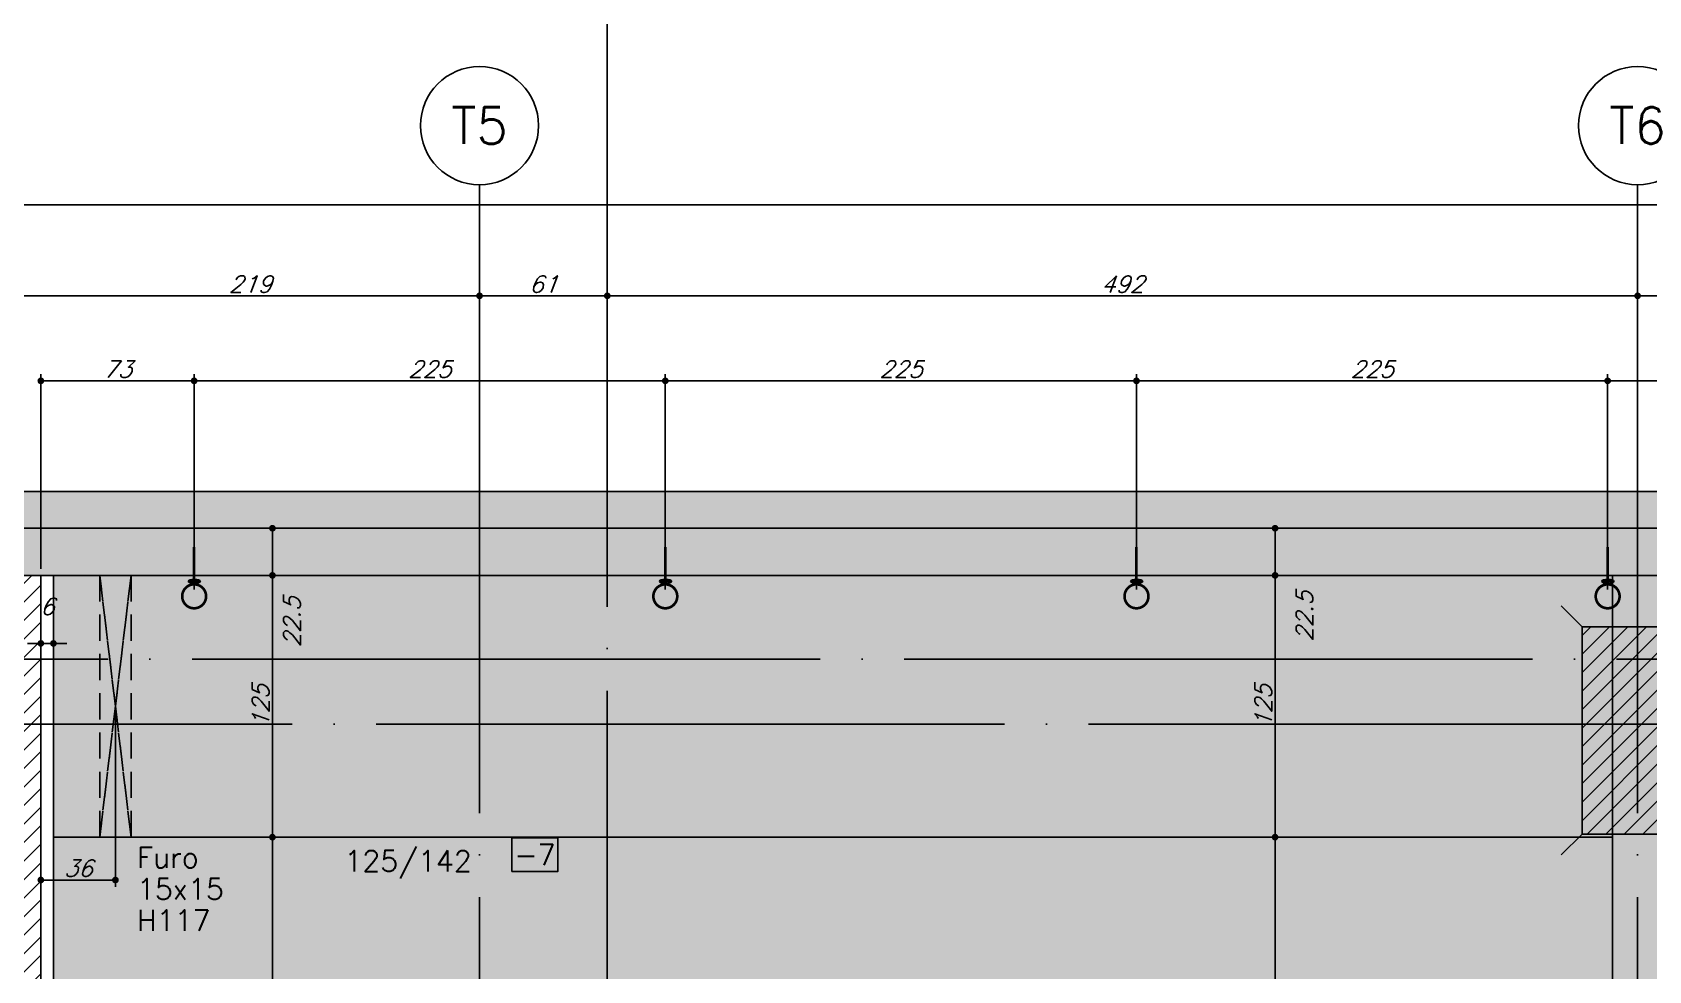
# Model space of a CAD drawing. Extents: x -5051 to 5519, y -2218 to 2282.
# Drawn here: x 1291 to 2063, y 1226 to 1674 of the extents above; entities that cross this region are included whole.
import ezdxf
from ezdxf.enums import TextEntityAlignment as Align

# ---------------------------------------------------------------- set-up
doc = ezdxf.new("R2010")
doc.units = 0
doc.header["$LTSCALE"] = 50
doc.header["$MEASUREMENT"] = 0
doc.linetypes.add('EIXO', pattern=[6.8, 6, -0.4, 0, -0.4])
doc.linetypes.add('HIDDEN', pattern=[0.375, 0.25, -0.125])
doc.layers.get('0').update_dxf_attribs({"linetype": 'CONTINUOUS'})
doc.layers.get('DEFPOINTS').update_dxf_attribs({"linetype": 'CONTINUOUS'})
for name, color, linetype in [('71', 6, 'CONTINUOUS'), ('F-COTAS', 106, 'CONTINUOUS'), ('F-COTAS ANCORAGEM', 106, 'CONTINUOUS'), ('F-COTAS-FUROS VIGA', 50, 'CONTINUOUS'), ('F-DESNIVEL-8', 11, 'CONTINUOUS'), ('F-EIXO', 12, 'EIXO'), ('F-FURO-PAREDE', 2, 'HIDDEN'), ('F-FURO-PAREDE-TEXTOS', 2, 'CONTINUOUS'), ('F-GANCHOS', 4, 'CONTINUOUS'), ('F-LAJES', 3, 'CONTINUOUS'), ('F-PILARES-HACH', 174, 'CONTINUOUS'), ('F-PILARES-M', 170, 'CONTINUOUS'), ('F-PILARES-N', 170, 'CONTINUOUS'), ('F-PILARES-NASCE', 4, 'CONTINUOUS'), ('F-PILARES-V', 170, 'CONTINUOUS'), ('F-TEXTO', 6, 'CONTINUOUS'), ('F-VIGAS', 3, 'CONTINUOUS'), ('F-VIGAS-DIM', 2, 'CONTINUOUS')]:
    doc.layers.add(name, color=color, linetype=linetype)
doc.layers.add('F-DESNIVEL-10', color=7, linetype='CONTINUOUS', true_color=0xd6a8cc)
doc.styles.add('CP-TEXT-INCL', font='simplex.shx', dxfattribs={"oblique": 20})
doc.styles.add('MCP', font='simplex.shx')
doc.styles.add('ROMANS', font='simplex.shx')
doc.dimstyles.new('CP-COTAS-50', dxfattribs={"dimscale": 0.64, "dimtxt": 12.5, "dimasz": 5, "dimexe": 5, "dimexo": 5, "dimgap": 2.5, "dimtad": 1, "dimdec": 1, "dimdsep": 46, "dimtxsty": 'CP-TEXT-INCL', "dimblk1": 'DOT', "dimblk2": 'DOT', "dimsah": 1, "dimcen": 9, "dimclrd": 256, "dimclre": 256, "dimclrt": 256, "dimadec": 0, "dimazin": 0, "dimtfac": 1, "dimtdec": 1, "dimtmove": 2, "dimatfit": 3, "dimldrblk": 'DOT', "dimfxl": 5, "dimtolj": 1, "dimarcsym": 0})

# ---------------------------------------------------------------- blocks, each defined once
blk = doc.blocks.new('*U5')
at = {"layer": 'F-EIXO'}
blk.add_line((0, 0), (0, -2506.87), dxfattribs=at)
at = {"layer": 'F-TEXTO', "style": 'ROMANS'}
blk.add_attdef('EIXO', text='', height=17.5, rotation=360, dxfattribs=at).set_placement((0, 28.21), align=Align.MIDDLE_CENTER)
blk = doc.blocks.new('*U3')
at = {"layer": 'F-EIXO'}
blk.add_line((0, 0), (7197, 0), dxfattribs=at)
at = {"layer": 'F-TEXTO', "style": 'ROMANS'}
blk.add_attdef('EIXO', text='', height=17.5, dxfattribs=at).set_placement((-28.2072, 0), align=Align.MIDDLE_CENTER)
blk = doc.blocks.new('*U4')
at = {"layer": 'F-EIXO'}
blk.add_line((0, 0), (7285, 0), dxfattribs=at)
at = {"layer": 'F-TEXTO', "style": 'ROMANS'}
blk.add_attdef('EIXO', text='', height=17.5, dxfattribs=at).set_placement((-28.2072, 0), align=Align.MIDDLE_CENTER)
blk = doc.blocks.new('*U216')
at = {"layer": 'F-EIXO'}
blk.add_line((0, 0), (0, -2395.78), dxfattribs=at)
at = {"layer": 'F-EIXO', "color": 2, "linetype": 'Continuous'}
blk.add_circle((0, 28.21), 28.21, dxfattribs=at)
at = {"layer": 'F-TEXTO', "style": 'ROMANS'}
blk.add_attdef('EIXO', text='', height=17.5, rotation=360, dxfattribs=at).set_placement((0, 28.21), align=Align.MIDDLE_CENTER)
blk = doc.blocks.new('*U217')
at = {"layer": 'F-EIXO'}
blk.add_line((0, 0), (0, -2408.39), dxfattribs=at)
at = {"layer": 'F-EIXO', "color": 2, "linetype": 'Continuous'}
blk.add_circle((0, 28.21), 28.21, dxfattribs=at)
at = {"layer": 'F-TEXTO', "style": 'ROMANS'}
blk.add_attdef('EIXO', text='', height=17.5, rotation=360, dxfattribs=at).set_placement((0, 28.21), align=Align.MIDDLE_CENTER)
blk = doc.blocks.new('_DOT')
at = {"color": 0, "linetype": 'ByBlock'}
blk.add_line((-0.5, 0), (-1, 0), dxfattribs=at)
at = {"color": 0, "linetype": 'ByBlock', "const_width": 0.5}
blk.add_lwpolyline([(-0.25, 0, 1), (0.25, 0, 1)], format="xyb", close=True, dxfattribs=at)
blk = doc.blocks.new('*D39')
at = {"layer": 'DEFPOINTS', "color": 0, "linetype": 'Continuous', "transparency": 16777216}
for p in [(1884.39, 1289.5), (1884.39, 1289.5), (1884.39, 883.5)]:
    blk.add_point(p, dxfattribs=at)
at = {"layer": 'F-COTAS', "linetype": 'Continuous', "lineweight": -2, "transparency": 16777216}
blk.add_line((1884.39, 886.7), (1884.39, 1286.3), dxfattribs=at)
at = {"layer": 'F-COTAS', "linetype": 'Continuous', "lineweight": -2, "transparency": 16777216, "xscale": 3.2, "yscale": 3.2, "zscale": 3.2}
for p, rotation in [((1884.39, 1289.5), 90), ((1884.39, 883.5), 270)]:
    blk.add_blockref('_DOT', p, dxfattribs=dict(at, rotation=rotation))
at = {"layer": 'F-COTAS', "linetype": 'Continuous', "transparency": 16777216, "insert": (1878.79, 1086.5), "char_height": 8, "attachment_point": 5, "rotation": 90, "style": 'CP-TEXT-INCL'}
blk.add_mtext('\\A1;406', dxfattribs=at)
blk = doc.blocks.new('*D40')
at = {"layer": 'DEFPOINTS', "color": 0, "linetype": 'Continuous', "transparency": 16777216}
for p in [(1884.39, 1414.5), (1884.39, 1414.5), (1884.39, 1289.5)]:
    blk.add_point(p, dxfattribs=at)
at = {"layer": 'F-COTAS', "linetype": 'Continuous', "lineweight": -2, "transparency": 16777216}
blk.add_line((1884.39, 1292.7), (1884.39, 1411.3), dxfattribs=at)
at = {"layer": 'F-COTAS', "linetype": 'Continuous', "lineweight": -2, "transparency": 16777216, "xscale": 3.2, "yscale": 3.2, "zscale": 3.2}
for p, rotation in [((1884.39, 1414.5), 90), ((1884.39, 1289.5), 270)]:
    blk.add_blockref('_DOT', p, dxfattribs=dict(at, rotation=rotation))
at = {"layer": 'F-COTAS', "linetype": 'Continuous', "transparency": 16777216, "insert": (1878.79, 1352), "char_height": 8, "attachment_point": 5, "rotation": 90, "style": 'CP-TEXT-INCL'}
blk.add_mtext('\\A1;125', dxfattribs=at)
blk = doc.blocks.new('*D41')
at = {"layer": 'DEFPOINTS', "color": 0, "linetype": 'Continuous', "transparency": 16777216}
for p in [(1884.39, 1437), (1884.39, 1437), (1884.39, 1414.5)]:
    blk.add_point(p, dxfattribs=at)
at = {"layer": 'F-COTAS', "linetype": 'Continuous', "lineweight": -2, "transparency": 16777216}
blk.add_line((1884.39, 1417.7), (1884.39, 1433.8), dxfattribs=at)
at = {"layer": 'F-COTAS', "linetype": 'Continuous', "lineweight": -2, "transparency": 16777216, "xscale": 3.2, "yscale": 3.2, "zscale": 3.2}
for p, rotation in [((1884.39, 1437), 90), ((1884.39, 1414.5), 270)]:
    blk.add_blockref('_DOT', p, dxfattribs=dict(at, rotation=rotation))
at = {"layer": 'F-COTAS', "linetype": 'Continuous', "transparency": 16777216, "insert": (1898.44, 1394.88), "char_height": 8, "attachment_point": 5, "rotation": 90, "style": 'CP-TEXT-INCL'}
blk.add_mtext('\\A1;22.5', dxfattribs=at)
blk = doc.blocks.new('*D49')
at = {"layer": 'DEFPOINTS', "color": 0, "linetype": 'Continuous', "transparency": 16777216}
for p in [(1405.59, 1289.5), (1405.59, 1289.5), (1405.59, 664.5)]:
    blk.add_point(p, dxfattribs=at)
at = {"layer": 'F-COTAS', "linetype": 'Continuous', "lineweight": -2, "transparency": 16777216}
blk.add_line((1405.59, 667.7), (1405.59, 1286.3), dxfattribs=at)
at = {"layer": 'F-COTAS', "linetype": 'Continuous', "lineweight": -2, "transparency": 16777216, "xscale": 3.2, "yscale": 3.2, "zscale": 3.2}
for p, rotation in [((1405.59, 1289.5), 90), ((1405.59, 664.5), 270)]:
    blk.add_blockref('_DOT', p, dxfattribs=dict(at, rotation=rotation))
at = {"layer": 'F-COTAS', "linetype": 'Continuous', "transparency": 16777216, "insert": (1399.99, 977), "char_height": 8, "attachment_point": 5, "rotation": 90, "style": 'CP-TEXT-INCL'}
blk.add_mtext('\\A1;625', dxfattribs=at)
blk = doc.blocks.new('*D50')
at = {"layer": 'DEFPOINTS', "color": 0, "linetype": 'Continuous', "transparency": 16777216}
for p in [(1405.59, 1414.5), (1405.59, 1414.5), (1405.59, 1289.5)]:
    blk.add_point(p, dxfattribs=at)
at = {"layer": 'F-COTAS', "linetype": 'Continuous', "lineweight": -2, "transparency": 16777216}
blk.add_line((1405.59, 1292.7), (1405.59, 1411.3), dxfattribs=at)
at = {"layer": 'F-COTAS', "linetype": 'Continuous', "lineweight": -2, "transparency": 16777216, "xscale": 3.2, "yscale": 3.2, "zscale": 3.2}
for p, rotation in [((1405.59, 1414.5), 90), ((1405.59, 1289.5), 270)]:
    blk.add_blockref('_DOT', p, dxfattribs=dict(at, rotation=rotation))
at = {"layer": 'F-COTAS', "linetype": 'Continuous', "transparency": 16777216, "insert": (1399.99, 1352), "char_height": 8, "attachment_point": 5, "rotation": 90, "style": 'CP-TEXT-INCL'}
blk.add_mtext('\\A1;125', dxfattribs=at)
blk = doc.blocks.new('*D51')
at = {"layer": 'DEFPOINTS', "color": 0, "linetype": 'Continuous', "transparency": 16777216}
for p in [(1405.59, 1437), (1405.59, 1437), (1405.59, 1414.5)]:
    blk.add_point(p, dxfattribs=at)
at = {"layer": 'F-COTAS', "linetype": 'Continuous', "lineweight": -2, "transparency": 16777216}
blk.add_line((1405.59, 1417.7), (1405.59, 1433.8), dxfattribs=at)
at = {"layer": 'F-COTAS', "linetype": 'Continuous', "lineweight": -2, "transparency": 16777216, "xscale": 3.2, "yscale": 3.2, "zscale": 3.2}
for p, rotation in [((1405.59, 1437), 90), ((1405.59, 1414.5), 270)]:
    blk.add_blockref('_DOT', p, dxfattribs=dict(at, rotation=rotation))
at = {"layer": 'F-COTAS', "linetype": 'Continuous', "transparency": 16777216, "insert": (1414.93, 1392.2), "char_height": 8, "attachment_point": 5, "rotation": 90, "style": 'CP-TEXT-INCL'}
blk.add_mtext('\\A1;22.5', dxfattribs=at)
blk = doc.blocks.new('*D166')
at = {"layer": 'DEFPOINTS', "color": 0, "linetype": 'Continuous', "transparency": 16777216}
for p in [(1295, 1382.02), (1301, 1382.02), (1301, 1382.02)]:
    blk.add_point(p, dxfattribs=at)
at = {"layer": 'F-COTAS', "linetype": 'Continuous', "lineweight": -2, "transparency": 16777216}
for p, q in [((1291.8, 1382.02), (1288.6, 1382.02)), ((1295, 1382.02), (1301, 1382.02)), ((1304.2, 1382.02), (1307.4, 1382.02))]:
    blk.add_line(p, q, dxfattribs=at)
at = {"layer": 'F-COTAS', "linetype": 'Continuous', "lineweight": -2, "transparency": 16777216, "xscale": 3.2, "yscale": 3.2, "zscale": 3.2}
blk.add_blockref('_DOT', (1295, 1382.02), dxfattribs=at)
at = {"layer": 'F-COTAS', "linetype": 'Continuous', "lineweight": -2, "transparency": 16777216, "xscale": 3.2, "yscale": 3.2, "zscale": 3.2, "rotation": 180}
blk.add_blockref('_DOT', (1301, 1382.02), dxfattribs=at)
at = {"layer": 'F-COTAS', "linetype": 'Continuous', "transparency": 16777216, "insert": (1298, 1399.62), "char_height": 8, "attachment_point": 5, "style": 'CP-TEXT-INCL'}
blk.add_mtext('\\A1;6', dxfattribs=at)
blk = doc.blocks.new('*U13')
at = {"layer": 'F-VIGAS-DIM', "color": 1}
blk.add_lwpolyline([(0, 0), (22, 0), (22, 16), (0, 16)], close=True, dxfattribs=at)
at = {"layer": 'F-VIGAS-DIM', "style": 'MCP'}
blk.add_attdef('DIM', text='', height=10, dxfattribs=at).set_placement((11, 8), align=Align.MIDDLE_CENTER)
blk = doc.blocks.new('*D392')
at = {"layer": 'DEFPOINTS', "color": 0, "linetype": 'Continuous', "transparency": 16777216}
for p in [(1330.6, 1352), (1295, 1281.97), (1295, 1269.05)]:
    blk.add_point(p, dxfattribs=at)
at = {"layer": 'F-COTAS-FUROS VIGA', "linetype": 'Continuous', "lineweight": -2, "transparency": 16777216}
for p, q in [((1330.6, 1348.8), (1330.6, 1265.85)), ((1295, 1278.77), (1295, 1265.85)), ((1327.4, 1269.05), (1298.2, 1269.05))]:
    blk.add_line(p, q, dxfattribs=at)
at = {"layer": 'F-COTAS-FUROS VIGA', "linetype": 'Continuous', "lineweight": -2, "transparency": 16777216, "xscale": 3.2, "yscale": 3.2, "zscale": 3.2, "rotation": 180}
blk.add_blockref('_DOT', (1295, 1269.05), dxfattribs=at)
at = {"layer": 'F-COTAS-FUROS VIGA', "linetype": 'Continuous', "lineweight": -2, "transparency": 16777216, "xscale": 3.2, "yscale": 3.2, "zscale": 3.2}
blk.add_blockref('_DOT', (1330.6, 1269.05), dxfattribs=at)
at = {"layer": 'F-COTAS-FUROS VIGA', "linetype": 'Continuous', "transparency": 16777216, "insert": (1312.8, 1274.65), "char_height": 8, "attachment_point": 5, "style": 'CP-TEXT-INCL'}
blk.add_mtext('\\A1;36', dxfattribs=at)
blk = doc.blocks.new('PB-ANC_VISTA')
at = {"layer": 'F-GANCHOS'}
h = blk.add_hatch(color=256, dxfattribs=at)
edge = h.paths.add_edge_path()
edge.add_ellipse((0, 0.0049), major_axis=(-0.0142, 0), ratio=0.343552, start_angle=152.7965, end_angle=253.9579, ccw=False)
edge.add_spline(control_points=[(0.0126, 0.0027), (0.0118, 0.0035), (0.0109, 0.0039), (0.0094, 0.0046), (0.0089, 0.0048), (0.0084, 0.0049)], knot_values=[3.709013, 3.709013, 3.709013, 3.709013, 3.826962, 3.826962, 3.975536, 3.975536, 3.975536, 3.975536], degree=3, periodic=0)
edge.add_spline(control_points=[(0.0084, 0.0049), (0.0083, 0.005), (0.0082, 0.005), (0.0075, 0.0052), (0.0068, 0.0054), (0.0054, 0.0056), (0.0046, 0.0057), (0.0025, 0.006), (0.001, 0.006), (-0.0019, 0.006), (-0.0033, 0.0059), (-0.006, 0.0055), (-0.0072, 0.0053), (-0.0083, 0.005), (-0.0084, 0.0049), (-0.0084, 0.0049)], knot_values=[3.975536, 3.975536, 3.975536, 3.975536, 4.020815, 4.020815, 4.214669, 4.214669, 4.408523, 4.408523, 4.746248, 4.746248, 5.083972, 5.083972, 5.421697, 5.421697, 5.450325, 5.450325, 5.450325, 5.450325], degree=3, periodic=0)
edge.add_spline(control_points=[(-0.0084, 0.0049), (-0.009, 0.0047), (-0.0094, 0.0046), (-0.0101, 0.0043), (-0.0109, 0.004), (-0.0119, 0.0031), (-0.0123, 0.0028), (-0.0125, 0.0026)], knot_values=[5.450325, 5.450325, 5.450325, 5.450325, 5.63804, 5.63804, 5.767465, 5.767465, 5.83324, 5.83324, 5.83324, 5.83324], degree=3, periodic=0)
edge.add_ellipse((0, 0.0049), major_axis=(-0.0142, 0), ratio=0.343552, start_angle=286.0421, end_angle=388.2135, ccw=False)
edge.add_arc((0, 0.0406), 0.0312, 262.7795, 270)
edge.add_arc((0, 0.0406), 0.0312, 270, 277.2205)
edge = h.paths.add_edge_path()
edge.add_spline(control_points=[(-0.0084, 0.0049), (-0.0081, 0.0048), (-0.0077, 0.0047), (-0.0062, 0.0044), (-0.0049, 0.0042), (-0.0022, 0.0039), (-0.0008, 0.0039), (0.0023, 0.0039), (0.0039, 0.004), (0.0065, 0.0044), (0.0076, 0.0047), (0.0084, 0.0049)], knot_values=[0.872578, 0.872578, 0.872578, 0.872578, 0.983497, 0.983497, 1.300773, 1.300773, 1.618048, 1.618048, 1.991026, 1.991026, 2.268927, 2.268927, 2.268927, 2.268927], degree=3, periodic=0)
edge.add_spline(control_points=[(0.0084, 0.0049), (0.0089, 0.0048), (0.0094, 0.0046), (0.0109, 0.0039), (0.0118, 0.0035), (0.0126, 0.0027)], knot_values=[3.709013, 3.709013, 3.709013, 3.709013, 3.857587, 3.857587, 3.975536, 3.975536, 3.975536, 3.975536], degree=3, periodic=0)
edge.add_ellipse((0, 0.0049), major_axis=(-0.0142, 0), ratio=0.343552, start_angle=28.2135, end_angle=152.7965, ccw=False)
edge.add_spline(control_points=[(-0.0125, 0.0026), (-0.0123, 0.0028), (-0.0119, 0.0031), (-0.0109, 0.004), (-0.0101, 0.0043), (-0.0094, 0.0046), (-0.009, 0.0047), (-0.0084, 0.0049)], knot_values=[5.450325, 5.450325, 5.450325, 5.450325, 5.5161, 5.5161, 5.645525, 5.645525, 5.83324, 5.83324, 5.83324, 5.83324], degree=3, periodic=0)
blk.add_line((0.0031, 0.0093), (-0.0031, 0.0093), dxfattribs=at)
at = {"layer": 'F-GANCHOS', "const_width": 0.00625}
blk.add_lwpolyline([(-0.0005, 0.0121, -1), (-0.0005, 0.0683, -1)], format="xyb", close=True, dxfattribs=at)
blk.add_lwpolyline([(-0.0005, -0.0757), (-0.0005, 0.0098)], dxfattribs=at)
at = {"layer": 'F-GANCHOS'}
blk.add_ellipse((0, 0.0049), major_axis=(-0.0142, 0), ratio=0.343552, dxfattribs=at)
for points, knots in [([(0.0126, 0.0027), (0.0118, 0.0035), (0.0109, 0.0039), (0.0091, 0.0047), (0.0086, 0.0049), (0.0075, 0.0052), (0.0068, 0.0054), (0.0054, 0.0056), (0.0046, 0.0057), (0.0025, 0.006), (0.001, 0.006), (-0.0019, 0.006), (-0.0033, 0.0059), (-0.006, 0.0055), (-0.0072, 0.0053), (-0.0088, 0.0048), (-0.0094, 0.0046), (-0.0101, 0.0043), (-0.0109, 0.004), (-0.0119, 0.0031), (-0.0123, 0.0028), (-0.0125, 0.0026)], [3.709013, 3.709013, 3.709013, 3.709013, 3.826962, 3.826962, 4.020815, 4.020815, 4.214669, 4.214669, 4.408523, 4.408523, 4.746248, 4.746248, 5.083972, 5.083972, 5.421697, 5.421697, 5.63804, 5.63804, 5.767465, 5.767465, 5.83324, 5.83324, 5.83324, 5.83324]), ([(-0.0084, 0.0049), (-0.0081, 0.0048), (-0.0077, 0.0047), (-0.0062, 0.0044), (-0.0049, 0.0042), (-0.0022, 0.0039), (-0.0008, 0.0039), (0.0023, 0.0039), (0.0039, 0.004), (0.0065, 0.0044), (0.0076, 0.0047), (0.0084, 0.0049)], [0.872578, 0.872578, 0.872578, 0.872578, 0.983497, 0.983497, 1.300773, 1.300773, 1.618048, 1.618048, 1.991026, 1.991026, 2.268927, 2.268927, 2.268927, 2.268927])]:
    blk.add_open_spline(points, degree=3, knots=knots, dxfattribs=at)
blk = doc.blocks.new('*U408')
at = {"layer": 'F-GANCHOS', "xscale": 203.1746031736276, "yscale": 203.1746031736276, "zscale": 203.1746031736276}
blk.add_blockref('PB-ANC_VISTA', (6.25, 109.84), dxfattribs=at)
blk = doc.blocks.new('*D458')
at = {"layer": 'DEFPOINTS', "color": 0, "linetype": 'Continuous', "transparency": 16777216}
for p in [(3299.5, 1591.38), (-3549.5, 1454.5), (3299.5, 1437)]:
    blk.add_point(p, dxfattribs=at)
at = {"layer": 'F-COTAS', "linetype": 'Continuous', "lineweight": -2, "transparency": 16777216}
for p, q in [((-3549.5, 1457.7), (-3549.5, 1594.58)), ((-3546.3, 1591.38), (3296.3, 1591.38)), ((3299.5, 1440.2), (3299.5, 1594.58))]:
    blk.add_line(p, q, dxfattribs=at)
at = {"layer": 'F-COTAS', "linetype": 'Continuous', "lineweight": -2, "transparency": 16777216, "xscale": 3.2, "yscale": 3.2, "zscale": 3.2, "rotation": 180}
blk.add_blockref('_DOT', (-3549.5, 1591.38), dxfattribs=at)
at = {"layer": 'F-COTAS', "linetype": 'Continuous', "lineweight": -2, "transparency": 16777216, "xscale": 3.2, "yscale": 3.2, "zscale": 3.2}
blk.add_blockref('_DOT', (3299.5, 1591.38), dxfattribs=at)
at = {"layer": 'F-COTAS', "linetype": 'Continuous', "transparency": 16777216, "insert": (-125, 1596.98), "char_height": 8, "attachment_point": 5, "style": 'CP-TEXT-INCL'}
blk.add_mtext('\\A1;6849', dxfattribs=at)
blk = doc.blocks.new('*D462')
at = {"layer": 'DEFPOINTS', "color": 0, "linetype": 'Continuous', "transparency": 16777216}
for p in [(2057.5, 1547.98), (2057.5, 1520.22), (2230, 1520.22)]:
    blk.add_point(p, dxfattribs=at)
at = {"layer": 'F-COTAS', "linetype": 'Continuous', "lineweight": -2, "transparency": 16777216}
for p, q in [((2057.5, 1523.42), (2057.5, 1551.18)), ((2226.8, 1547.98), (2060.7, 1547.98)), ((2230, 1523.42), (2230, 1551.18))]:
    blk.add_line(p, q, dxfattribs=at)
at = {"layer": 'F-COTAS', "linetype": 'Continuous', "lineweight": -2, "transparency": 16777216, "xscale": 3.2, "yscale": 3.2, "zscale": 3.2, "rotation": 180}
blk.add_blockref('_DOT', (2057.5, 1547.98), dxfattribs=at)
at = {"layer": 'F-COTAS', "linetype": 'Continuous', "lineweight": -2, "transparency": 16777216, "xscale": 3.2, "yscale": 3.2, "zscale": 3.2}
blk.add_blockref('_DOT', (2230, 1547.98), dxfattribs=at)
at = {"layer": 'F-COTAS', "linetype": 'Continuous', "transparency": 16777216, "insert": (2143.75, 1553.58), "char_height": 8, "attachment_point": 5, "style": 'CP-TEXT-INCL'}
blk.add_mtext('\\A1;172.5', dxfattribs=at)
blk = doc.blocks.new('*D463')
at = {"layer": 'DEFPOINTS', "color": 0, "linetype": 'Continuous', "transparency": 16777216}
for p in [(1565.5, 1547.98), (1565.5, 1546.25), (2057.5, 1520.22)]:
    blk.add_point(p, dxfattribs=at)
at = {"layer": 'F-COTAS', "linetype": 'Continuous', "lineweight": -2, "transparency": 16777216}
for p, q in [((1565.5, 1549.45), (1565.5, 1551.18)), ((2054.3, 1547.98), (1568.7, 1547.98)), ((2057.5, 1523.42), (2057.5, 1551.18))]:
    blk.add_line(p, q, dxfattribs=at)
at = {"layer": 'F-COTAS', "linetype": 'Continuous', "lineweight": -2, "transparency": 16777216, "xscale": 3.2, "yscale": 3.2, "zscale": 3.2, "rotation": 180}
blk.add_blockref('_DOT', (1565.5, 1547.98), dxfattribs=at)
at = {"layer": 'F-COTAS', "linetype": 'Continuous', "lineweight": -2, "transparency": 16777216, "xscale": 3.2, "yscale": 3.2, "zscale": 3.2}
blk.add_blockref('_DOT', (2057.5, 1547.98), dxfattribs=at)
at = {"layer": 'F-COTAS', "linetype": 'Continuous', "transparency": 16777216, "insert": (1811.5, 1553.58), "char_height": 8, "attachment_point": 5, "style": 'CP-TEXT-INCL'}
blk.add_mtext('\\A1;492', dxfattribs=at)
blk = doc.blocks.new('*D464')
at = {"layer": 'DEFPOINTS', "color": 0, "linetype": 'Continuous', "transparency": 16777216}
for p in [(1504.5, 1547.98), (1504.5, 1546.25), (1565.5, 1546.25)]:
    blk.add_point(p, dxfattribs=at)
at = {"layer": 'F-COTAS', "linetype": 'Continuous', "lineweight": -2, "transparency": 16777216}
for p, q in [((1504.5, 1549.45), (1504.5, 1551.18)), ((1562.3, 1547.98), (1507.7, 1547.98)), ((1565.5, 1549.45), (1565.5, 1551.18))]:
    blk.add_line(p, q, dxfattribs=at)
at = {"layer": 'F-COTAS', "linetype": 'Continuous', "lineweight": -2, "transparency": 16777216, "xscale": 3.2, "yscale": 3.2, "zscale": 3.2, "rotation": 180}
blk.add_blockref('_DOT', (1504.5, 1547.98), dxfattribs=at)
at = {"layer": 'F-COTAS', "linetype": 'Continuous', "lineweight": -2, "transparency": 16777216, "xscale": 3.2, "yscale": 3.2, "zscale": 3.2}
blk.add_blockref('_DOT', (1565.5, 1547.98), dxfattribs=at)
at = {"layer": 'F-COTAS', "linetype": 'Continuous', "transparency": 16777216, "insert": (1535, 1553.58), "char_height": 8, "attachment_point": 5, "style": 'CP-TEXT-INCL'}
blk.add_mtext('\\A1;61', dxfattribs=at)
blk = doc.blocks.new('*D465')
at = {"layer": 'DEFPOINTS', "color": 0, "linetype": 'Continuous', "transparency": 16777216}
for p in [(1285.5, 1547.98), (1504.5, 1546.25), (1285.5, 1519.13)]:
    blk.add_point(p, dxfattribs=at)
at = {"layer": 'F-COTAS', "linetype": 'Continuous', "lineweight": -2, "transparency": 16777216}
for p, q in [((1285.5, 1522.33), (1285.5, 1551.18)), ((1501.3, 1547.98), (1288.7, 1547.98)), ((1504.5, 1549.45), (1504.5, 1551.18))]:
    blk.add_line(p, q, dxfattribs=at)
at = {"layer": 'F-COTAS', "linetype": 'Continuous', "lineweight": -2, "transparency": 16777216, "xscale": 3.2, "yscale": 3.2, "zscale": 3.2, "rotation": 180}
blk.add_blockref('_DOT', (1285.5, 1547.98), dxfattribs=at)
at = {"layer": 'F-COTAS', "linetype": 'Continuous', "lineweight": -2, "transparency": 16777216, "xscale": 3.2, "yscale": 3.2, "zscale": 3.2}
blk.add_blockref('_DOT', (1504.5, 1547.98), dxfattribs=at)
at = {"layer": 'F-COTAS', "linetype": 'Continuous', "transparency": 16777216, "insert": (1395, 1553.58), "char_height": 8, "attachment_point": 5, "style": 'CP-TEXT-INCL'}
blk.add_mtext('\\A1;219', dxfattribs=at)
blk = doc.blocks.new('*D513')
at = {"layer": 'DEFPOINTS', "color": 0, "linetype": 'Continuous', "transparency": 16777216}
for p in [(2043.2, 1507.38), (2043.2, 1404.5), (2268.2, 1404.5)]:
    blk.add_point(p, dxfattribs=at)
at = {"layer": 'F-COTAS ANCORAGEM', "linetype": 'Continuous', "lineweight": -2, "transparency": 16777216}
for p, q in [((2043.2, 1407.7), (2043.2, 1510.58)), ((2265, 1507.38), (2046.4, 1507.38)), ((2268.2, 1407.7), (2268.2, 1510.58))]:
    blk.add_line(p, q, dxfattribs=at)
at = {"layer": 'F-COTAS ANCORAGEM', "linetype": 'Continuous', "lineweight": -2, "transparency": 16777216, "xscale": 3.2, "yscale": 3.2, "zscale": 3.2, "rotation": 180}
blk.add_blockref('_DOT', (2043.2, 1507.38), dxfattribs=at)
at = {"layer": 'F-COTAS ANCORAGEM', "linetype": 'Continuous', "lineweight": -2, "transparency": 16777216, "xscale": 3.2, "yscale": 3.2, "zscale": 3.2}
blk.add_blockref('_DOT', (2268.2, 1507.38), dxfattribs=at)
at = {"layer": 'F-COTAS ANCORAGEM', "linetype": 'Continuous', "transparency": 16777216, "insert": (2155.7, 1512.98), "char_height": 8, "attachment_point": 5, "style": 'CP-TEXT-INCL'}
blk.add_mtext('\\A1;225', dxfattribs=at)
blk = doc.blocks.new('*D514')
at = {"layer": 'DEFPOINTS', "color": 0, "linetype": 'Continuous', "transparency": 16777216}
for p in [(1818.2, 1507.38), (1818.2, 1404.5), (2043.2, 1404.5)]:
    blk.add_point(p, dxfattribs=at)
at = {"layer": 'F-COTAS ANCORAGEM', "linetype": 'Continuous', "lineweight": -2, "transparency": 16777216}
for p, q in [((1818.2, 1407.7), (1818.2, 1510.58)), ((2040, 1507.38), (1821.4, 1507.38)), ((2043.2, 1407.7), (2043.2, 1510.58))]:
    blk.add_line(p, q, dxfattribs=at)
at = {"layer": 'F-COTAS ANCORAGEM', "linetype": 'Continuous', "lineweight": -2, "transparency": 16777216, "xscale": 3.2, "yscale": 3.2, "zscale": 3.2, "rotation": 180}
blk.add_blockref('_DOT', (1818.2, 1507.38), dxfattribs=at)
at = {"layer": 'F-COTAS ANCORAGEM', "linetype": 'Continuous', "lineweight": -2, "transparency": 16777216, "xscale": 3.2, "yscale": 3.2, "zscale": 3.2}
blk.add_blockref('_DOT', (2043.2, 1507.38), dxfattribs=at)
at = {"layer": 'F-COTAS ANCORAGEM', "linetype": 'Continuous', "transparency": 16777216, "insert": (1930.7, 1512.98), "char_height": 8, "attachment_point": 5, "style": 'CP-TEXT-INCL'}
blk.add_mtext('\\A1;225', dxfattribs=at)
blk = doc.blocks.new('*D515')
at = {"layer": 'DEFPOINTS', "color": 0, "linetype": 'Continuous', "transparency": 16777216}
for p in [(1593.2, 1507.38), (1593.2, 1404.5), (1818.2, 1404.5)]:
    blk.add_point(p, dxfattribs=at)
at = {"layer": 'F-COTAS ANCORAGEM', "linetype": 'Continuous', "lineweight": -2, "transparency": 16777216}
for p, q in [((1593.2, 1407.7), (1593.2, 1510.58)), ((1815, 1507.38), (1596.4, 1507.38)), ((1818.2, 1407.7), (1818.2, 1510.58))]:
    blk.add_line(p, q, dxfattribs=at)
at = {"layer": 'F-COTAS ANCORAGEM', "linetype": 'Continuous', "lineweight": -2, "transparency": 16777216, "xscale": 3.2, "yscale": 3.2, "zscale": 3.2, "rotation": 180}
blk.add_blockref('_DOT', (1593.2, 1507.38), dxfattribs=at)
at = {"layer": 'F-COTAS ANCORAGEM', "linetype": 'Continuous', "lineweight": -2, "transparency": 16777216, "xscale": 3.2, "yscale": 3.2, "zscale": 3.2}
blk.add_blockref('_DOT', (1818.2, 1507.38), dxfattribs=at)
at = {"layer": 'F-COTAS ANCORAGEM', "linetype": 'Continuous', "transparency": 16777216, "insert": (1705.7, 1512.98), "char_height": 8, "attachment_point": 5, "style": 'CP-TEXT-INCL'}
blk.add_mtext('\\A1;225', dxfattribs=at)
blk = doc.blocks.new('*D516')
at = {"layer": 'DEFPOINTS', "color": 0, "linetype": 'Continuous', "transparency": 16777216}
for p in [(1368.2, 1507.38), (1368.2, 1404.5), (1593.2, 1404.5)]:
    blk.add_point(p, dxfattribs=at)
at = {"layer": 'F-COTAS ANCORAGEM', "linetype": 'Continuous', "lineweight": -2, "transparency": 16777216}
for p, q in [((1368.2, 1407.7), (1368.2, 1510.58)), ((1590, 1507.38), (1371.4, 1507.38)), ((1593.2, 1407.7), (1593.2, 1510.58))]:
    blk.add_line(p, q, dxfattribs=at)
at = {"layer": 'F-COTAS ANCORAGEM', "linetype": 'Continuous', "lineweight": -2, "transparency": 16777216, "xscale": 3.2, "yscale": 3.2, "zscale": 3.2, "rotation": 180}
blk.add_blockref('_DOT', (1368.2, 1507.38), dxfattribs=at)
at = {"layer": 'F-COTAS ANCORAGEM', "linetype": 'Continuous', "lineweight": -2, "transparency": 16777216, "xscale": 3.2, "yscale": 3.2, "zscale": 3.2}
blk.add_blockref('_DOT', (1593.2, 1507.38), dxfattribs=at)
at = {"layer": 'F-COTAS ANCORAGEM', "linetype": 'Continuous', "transparency": 16777216, "insert": (1480.7, 1512.98), "char_height": 8, "attachment_point": 5, "style": 'CP-TEXT-INCL'}
blk.add_mtext('\\A1;225', dxfattribs=at)
blk = doc.blocks.new('*D517')
at = {"layer": 'DEFPOINTS', "color": 0, "linetype": 'Continuous', "transparency": 16777216}
for p in [(1295, 1507.38), (1295, 1414.5), (1368.2, 1404.5)]:
    blk.add_point(p, dxfattribs=at)
at = {"layer": 'F-COTAS ANCORAGEM', "linetype": 'Continuous', "lineweight": -2, "transparency": 16777216}
for p, q in [((1295, 1417.7), (1295, 1510.58)), ((1365, 1507.38), (1298.2, 1507.38)), ((1368.2, 1407.7), (1368.2, 1510.58))]:
    blk.add_line(p, q, dxfattribs=at)
at = {"layer": 'F-COTAS ANCORAGEM', "linetype": 'Continuous', "lineweight": -2, "transparency": 16777216, "xscale": 3.2, "yscale": 3.2, "zscale": 3.2, "rotation": 180}
blk.add_blockref('_DOT', (1295, 1507.38), dxfattribs=at)
at = {"layer": 'F-COTAS ANCORAGEM', "linetype": 'Continuous', "lineweight": -2, "transparency": 16777216, "xscale": 3.2, "yscale": 3.2, "zscale": 3.2}
blk.add_blockref('_DOT', (1368.2, 1507.38), dxfattribs=at)
at = {"layer": 'F-COTAS ANCORAGEM', "linetype": 'Continuous', "transparency": 16777216, "insert": (1331.6, 1512.98), "char_height": 8, "attachment_point": 5, "style": 'CP-TEXT-INCL'}
blk.add_mtext('\\A1;73', dxfattribs=at)

msp = doc.modelspace()

# ---------------------------------------------------------------- hatches: boundary and pattern name
at = {"layer": 'F-DESNIVEL-10', "linetype": 'Continuous'}
h = msp.add_hatch(color=256, dxfattribs=at)
h.dxf.hatch_style = 1
h.paths.add_polyline_path([(2075.5, 1414.5), (2045.5, 1414.5), (2045.5, 1390), (2070, 1390), (2070, 1291), (2045.5, 1291), (2045.5, 1215.5), (2075.5, 1215.5)])
at = {"layer": 'F-PILARES-HACH', "linetype": 'Continuous'}
h = msp.add_hatch(dxfattribs=at)
h.set_pattern_fill('ANSI31', color=256, scale=50, style=0)
h.paths.add_polyline_path([(1276, 1215.5), (1295, 1215.5), (1295, 1414.5), (1276, 1414.5)], flags=16)
h = msp.add_hatch(dxfattribs=at)
h.set_pattern_fill('ANSI31', color=256, scale=50, style=0)
h.paths.add_polyline_path([(2031, 1291), (2070, 1291), (2070, 1390), (2031, 1390)], flags=16)

# ---------------------------------------------------------------- linework, layer by layer
at = {"layer": '71', "color": 2, "linetype": 'Continuous'}
for p, q in [((3262.5, 1437), (-1605.8, 1437)), ((-1605.8, 1414.5), (3262.5, 1414.5))]:
    msp.add_line(p, q, dxfattribs=at)
at = {"layer": 'F-DESNIVEL-10', "linetype": 'Continuous'}
msp.add_lwpolyline([(2075.5, 1414.5), (2045.5, 1414.5), (2045.5, 1390), (2070, 1390), (2070, 1291), (2045.5, 1291), (2045.5, 1215.5), (2075.5, 1215.5)], close=True, dxfattribs=at)
at = {"layer": 'F-DESNIVEL-10'}
for points in [[(1301.1, 1414.5), (1301.1, 1289.5), (2045.4, 1289.5)], [(1301.1, 1414.5), (2045.4, 1289.5), (2045.4, 1414.5)], [(1301.1, 1414.5), (2045.4, 1414.5), (1301.1, 1414.5)], [(1301, 1215.5), (1832, 883.5), (2045.5, 1289.5)], [(1301, 1215.5), (2045.5, 1289.5), (1301, 1215.5)], [(1301, 1215.5), (2045.5, 1289.5), (1301, 1289.5)], [(1301, 1215.5), (1301, 1289.5), (1301, 1215.5)], [(2045.5, 1215.5), (2045.5, 1289.5), (1832, 883.5)]]:
    msp.add_solid(points, dxfattribs=at)
at = {"layer": 'F-DESNIVEL-10', "linetype": 'Continuous'}
msp.add_solid([(2045.4, 1390), (2070, 1390), (2045.5, 1291), (2070, 1291)], dxfattribs=at)
at = {"layer": 'F-DESNIVEL-8', "linetype": 'Continuous'}
for points in [[(3262.5, 1454.5), (-3509.5, 1454.5), (-3509.5, 1414.5)], [(3262.5, 1454.5), (-3509.5, 1414.5), (3262.5, 1454.5)], [(3262.5, 1454.5), (-3509.5, 1414.5), (-3300, 1414.5)], [(3262.5, 1454.5), (-3300, 1414.5), (3262.5, 1454.5)], [(3262.5, 1454.5), (-3300, 1414.5), (-2620, 1414.5)], [(3262.5, 1454.5), (-2620, 1414.5), (3262.5, 1454.5)], [(3262.5, 1454.5), (-2620, 1414.5), (-1937, 1414.5)], [(3262.5, 1454.5), (-1937, 1414.5), (3262.5, 1454.5)], [(3262.5, 1454.5), (-1937, 1414.5), (-1595.5, 1414.5)], [(3262.5, 1454.5), (-1595.5, 1414.5), (3262.5, 1454.5)], [(3262.5, 1454.5), (-1595.5, 1414.5), (-1239, 1414.5)], [(3262.5, 1454.5), (-1239, 1414.5), (3262.5, 1454.5)], [(3262.5, 1454.5), (-1239, 1414.5), (-1214, 1414.5)], [(3262.5, 1454.5), (-1214, 1414.5), (3262.5, 1454.5)], [(3262.5, 1454.5), (-1214, 1414.5), (-1090, 1414.5)], [(3262.5, 1454.5), (-1090, 1414.5), (3262.5, 1454.5)], [(3262.5, 1454.5), (-1090, 1414.5), (-884, 1414.5)], [(3262.5, 1454.5), (-884, 1414.5), (3262.5, 1454.5)], [(3262.5, 1454.5), (-884, 1414.5), (-562, 1414.5)], [(3262.5, 1454.5), (-562, 1414.5), (3262.5, 1454.5)], [(3262.5, 1454.5), (-562, 1414.5), (-537, 1414.5)], [(3262.5, 1454.5), (-537, 1414.5), (3262.5, 1454.5)], [(3262.5, 1454.5), (-537, 1414.5), (-318.5, 1414.5)], [(3262.5, 1454.5), (-318.5, 1414.5), (3262.5, 1454.5)], [(3262.5, 1454.5), (-318.5, 1414.5), (118.5, 1414.5)], [(3262.5, 1454.5), (118.5, 1414.5), (3262.5, 1454.5)], [(3262.5, 1454.5), (118.5, 1414.5), (142.5, 1414.5)], [(3262.5, 1454.5), (142.5, 1414.5), (3262.5, 1454.5)], [(3262.5, 1454.5), (142.5, 1414.5), (382.5, 1414.5)], [(3262.5, 1454.5), (382.5, 1414.5), (3262.5, 1454.5)], [(3262.5, 1454.5), (382.5, 1414.5), (590, 1414.5)], [(3262.5, 1454.5), (590, 1414.5), (3262.5, 1454.5)], [(3262.5, 1454.5), (590, 1414.5), (615, 1414.5)], [(3262.5, 1454.5), (615, 1414.5), (3262.5, 1454.5)], [(3262.5, 1454.5), (615, 1414.5), (1276, 1414.5)], [(3262.5, 1454.5), (1276, 1414.5), (3262.5, 1454.5)], [(3262.5, 1454.5), (1276, 1414.5), (1301, 1414.5)], [(3262.5, 1454.5), (1301, 1414.5), (3262.5, 1454.5)], [(3262.5, 1454.5), (1301, 1414.5), (2045.5, 1414.5)], [(3262.5, 1454.5), (2045.5, 1414.5), (3262.5, 1454.5)], [(3262.5, 1454.5), (2045.5, 1414.5), (2075.5, 1414.5)]]:
    msp.add_solid(points, dxfattribs=at)
at = {"layer": 'F-FURO-PAREDE'}
msp.add_lwpolyline([(1330.6, 1352), (1323.1, 1289.5), (1338.1, 1289.5), (1330.6, 1352), (1338.1, 1289.5), (1338.1, 1414.5), (1330.6, 1352), (1338.1, 1414.5), (1323.1, 1414.5), (1330.6, 1352), (1323.1, 1414.5), (1323.1, 1289.5), (1330.6, 1352)], dxfattribs=at)
at = {"layer": 'F-LAJES', "linetype": 'Continuous'}
msp.add_line((-3550, 1454.5), (3262.5, 1454.5), dxfattribs=at)
at = {"layer": 'F-PILARES-M', "linetype": 'Continuous'}
for points in [[(1301, 1414.5), (1295, 1414.5), (1295, 1215.5), (1301, 1215.5), (1301, 1414.5)], [(2045.5, 1215.5), (2075.5, 1215.5), (2075.5, 1414.5), (2045.5, 1414.5), (2045.5, 1215.5)]]:
    msp.add_lwpolyline(points, dxfattribs=at)
at = {"layer": 'F-PILARES-N', "linetype": 'Continuous'}
msp.add_lwpolyline([(2031, 1291), (2070, 1291), (2070, 1390), (2031, 1390), (2031, 1291)], dxfattribs=at)
at = {"layer": 'F-PILARES-NASCE', "linetype": 'Continuous'}
for p, q in [((2031, 1390), (2021, 1400)), ((2031, 1291), (2021, 1281))]:
    msp.add_line(p, q, dxfattribs=at)
at = {"layer": 'F-PILARES-V', "linetype": 'Continuous'}
msp.add_lwpolyline([(1276, 1215.5), (1295, 1215.5), (1295, 1414.5), (1276, 1414.5), (1276, 1215.5)], dxfattribs=at)
at = {"layer": 'F-VIGAS'}
for points in [[(2045.5, 1414.5), (1301, 1414.5)], [(1301, 1289.5), (2045.5, 1289.5)]]:
    msp.add_lwpolyline(points, dxfattribs=at)

# ---------------------------------------------------------------- block references
at = {"layer": 'F-COTAS', "xscale": -1, "rotation": 180}
for p in [(1362.054, 1522.508), (1587.054, 1522.508), (1812.054, 1522.508), (2037.054, 1522.508)]:
    msp.add_blockref('*U408', p, dxfattribs=at)
at = {"layer": 'F-EIXO', "linetype": 'Continuous'}
for name, p in [('*U5', (1565.5, 1699.509)), ('*U4', (-3734.274, 1374.5)), ('*U3', (-3646.32, 1343.5))]:
    msp.add_blockref(name, p, dxfattribs=at)
for name, p, values in [('*U216', (1504.5, 1601.024), {'EIXO': 'T5'}), ('*U217', (2057.5, 1601.024), {'EIXO': 'T6'})]:
    msp.add_blockref(name, p, dxfattribs=at).add_auto_attribs(values)
at = {"layer": 'F-VIGAS-DIM', "linetype": 'Continuous'}
msp.add_blockref('*U13', (1519.945, 1273.144), dxfattribs=at).add_auto_attribs({'DIM': '-7'})

# ---------------------------------------------------------------- texts
at = {"layer": 'F-FURO-PAREDE-TEXTOS', "linetype": 'Continuous', "style": 'MCP'}
for s, p in [('Furo', (1340.837, 1274.8)), ('15x15', (1340.837, 1259.8)), ('H117', (1340.837, 1244.8))]:
    msp.add_text(s, height=10, dxfattribs=at).set_placement(p)
at = {"layer": 'F-VIGAS-DIM', "linetype": 'Continuous', "style": 'MCP'}
msp.add_text('125/142', height=10, dxfattribs=at).set_placement((1439.945, 1273.144))

# ---------------------------------------------------------------- dimensions: what is measured, and where the dimension line sits
at = {"layer": 'F-COTAS', "linetype": 'Continuous'}
for base, p1, p2, picture, middle in [((3299.5, 1591.376), (-3549.5, 1454.5), (3299.5, 1437), '*D458', (-125, 1596.976)), ((1285.5, 1547.984), (1504.5, 1546.252), (1285.5, 1519.133), '*D465', (1395, 1553.584)), ((1504.5, 1547.984), (1565.5, 1546.252), (1504.5, 1546.252), '*D464', (1535, 1553.584)), ((1565.5, 1547.984), (2057.5, 1520.225), (1565.5, 1546.252), '*D463', (1811.5, 1553.584)), ((2057.5, 1547.984), (2230, 1520.225), (2057.5, 1520.225), '*D462', (2143.75, 1553.584))]:
    dim = msp.add_linear_dim(base=base, p1=p1, p2=p2, dimstyle='CP-COTAS-50', dxfattribs=at)
    dim.commit()
    dim.dimension.update_dxf_attribs({"geometry": picture, "text_midpoint": middle})
for base, p1, p2, picture, middle in [((1405.592, 1437), (1405.592, 1414.5), (1405.592, 1437), '*D51', (1414.929, 1392.195)), ((1884.39, 1437), (1884.39, 1414.5), (1884.39, 1437), '*D41', (1898.443, 1394.878))]:
    dim = msp.add_linear_dim(base=base, p1=p1, p2=p2, angle=270, dimstyle='CP-COTAS-50', dxfattribs=at)
    dim.commit()
    dim.dimension.update_dxf_attribs({"geometry": picture, "text_midpoint": middle, "dimtype": 160})
for base, p1, p2, angle, picture, middle in [((1405.592, 1414.5), (1405.592, 1289.5), (1405.592, 1414.5), 270, '*D50', (1399.992, 1352)), ((1884.39, 1414.5), (1884.39, 1289.5), (1884.39, 1414.5), 270, '*D40', (1878.79, 1352)), ((1301, 1382.021), (1295, 1382.021), (1301, 1382.021), 180, '*D166', (1298, 1399.621)), ((1405.592, 1289.5), (1405.592, 664.5), (1405.592, 1289.5), 270, '*D49', (1399.992, 977)), ((1884.39, 1289.5), (1884.39, 883.5), (1884.39, 1289.5), 270, '*D39', (1878.79, 1086.5))]:
    dim = msp.add_linear_dim(base=base, p1=p1, p2=p2, angle=angle, dimstyle='CP-COTAS-50', dxfattribs=at)
    dim.commit()
    dim.dimension.update_dxf_attribs({"geometry": picture, "text_midpoint": middle})
at = {"layer": 'F-COTAS ANCORAGEM', "linetype": 'Continuous'}
for base, p1, p2, picture, middle in [((1295, 1507.384), (1368.2, 1404.5), (1295, 1414.5), '*D517', (1331.6, 1512.984)), ((1368.2, 1507.384), (1593.2, 1404.5), (1368.2, 1404.5), '*D516', (1480.7, 1512.984)), ((1593.2, 1507.384), (1818.2, 1404.5), (1593.2, 1404.5), '*D515', (1705.7, 1512.984)), ((1818.2, 1507.384), (2043.2, 1404.5), (1818.2, 1404.5), '*D514', (1930.7, 1512.984)), ((2043.2, 1507.384), (2268.2, 1404.5), (2043.2, 1404.5), '*D513', (2155.7, 1512.984))]:
    dim = msp.add_linear_dim(base=base, p1=p1, p2=p2, dimstyle='CP-COTAS-50', override={"dimdec": 0, "dimfxl": 7.5}, dxfattribs=at)
    dim.commit()
    dim.dimension.update_dxf_attribs({"geometry": picture, "text_midpoint": middle})
at = {"layer": 'F-COTAS-FUROS VIGA', "linetype": 'Continuous'}
dim = msp.add_linear_dim(base=(1295, 1269.053), p1=(1330.6, 1352), p2=(1295, 1281.966), dimstyle='CP-COTAS-50', override={"dimdec": 0, "dimfxl": 7.5}, dxfattribs=at)
dim.commit()
dim.dimension.update_dxf_attribs({"geometry": '*D392', "text_midpoint": (1312.8, 1274.653)})

doc.saveas('drawing.dxf')
